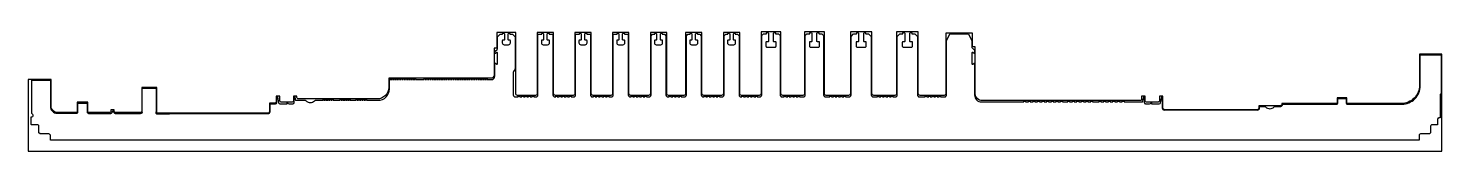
# Model space of a CAD drawing. Header units: metres. Extents: x -2040 to 4104, y 0 to 520.
import ezdxf

# ---------------------------------------------------------------- set-up
doc = ezdxf.new("R2010")
doc.units = ezdxf.units.M

msp = doc.modelspace()

# ---------------------------------------------------------------- linework, layer by layer
for points in [[(-2040, 0), (4104, 0), (4104, 423), (4008, 423), (4008, 288, -0.414214), (3928, 208), (3697, 208, -0.414214), (3691, 214), (3691, 233), (3650, 233), (3650, 214, -0.414214), (3644, 208), (3409, 208), (3409, 204, -0.414214), (3403, 198), (3309, 198), (3309, 188.5, -0.414214), (3301, 180.5), (2900, 180.5, -0.414214), (2892, 188.5), (2892, 240.5), (2877, 240.5), (2877, 220, -0.414214), (2871, 214), (2820.5, 214, -0.414214), (2814.5, 220), (2814.5, 240.5), (2799.5, 240.5), (2799.5, 226.5, -0.414214), (2793.5, 220.5), (2106.5, 220.5, -0.414214), (2076.5, 250.5), (2076.5, 455), (2070.5, 455, -0.414214), (2064.5, 461), (2064.5, 515), (1948.5, 515), (1948.5, 251, -0.414214), (1940.5, 243), (1836.5, 243, -0.414214), (1828.5, 251), (1828.5, 520.5), (1734.5, 520.5), (1734.5, 251, -0.414214), (1726.5, 243), (1635.5, 243, -0.414214), (1627.5, 251), (1627.5, 520.5), (1533.5, 520.5), (1533.5, 251, -0.414214), (1525.5, 243), (1428.5, 243, -0.414214), (1420.5, 251), (1420.5, 520.5), (1334.5, 520.5), (1334.5, 251, -0.414214), (1326.5, 243), (1239.5, 243, -0.414214), (1231.5, 251), (1231.5, 520.5), (1145.5, 520.5), (1145.5, 251, -0.414214), (1137.5, 243), (1060.5, 243, -0.414214), (1052.5, 251), (1052.5, 518), (981.5, 518), (981.5, 251, -0.414214), (973.5, 243), (896.5, 243, -0.414214), (888.5, 251), (888.5, 518), (817.5, 518), (817.5, 251, -0.414214), (809.5, 243), (743, 243, -0.414214), (735, 251), (735, 518), (664, 518), (664, 251, -0.414214), (656, 243), (579, 243, -0.414214), (571, 251), (571, 518), (500, 518), (500, 251, -0.414214), (492, 243), (415, 243, -0.414214), (407, 251), (407, 518), (336, 518), (336, 251, -0.414214), (328, 243), (251.5, 243, -0.414214), (243.5, 251), (243.5, 518), (172.5, 518), (172.5, 251, -0.414214), (164.5, 243), (87, 243, -0.414214), (79, 251), (79, 518), (-3, 518), (-3, 455, -0.414214), (-9, 449), (-15, 449), (-15, 333, -0.414214), (-30, 318), (-473, 318), (-473, 278, -0.414214), (-523, 228), (-866, 228, -0.414214), (-872, 234), (-872, 240.5), (-887, 240.5), (-887, 220, -0.414214), (-893, 214), (-941, 214, -0.414214), (-947, 220), (-947, 240.5), (-962, 240.5), (-962, 216, -0.414214), (-968, 210), (-992, 210), (-992, 173.5, -0.414214), (-1000, 165.5), (-1475, 165.5, -0.414214), (-1481, 171.5), (-1481, 278), (-1547, 278), (-1547, 174, -0.414214), (-1553, 168), (-1660, 168, -0.414214), (-1666, 174), (-1666, 180.5), (-1681, 180.5), (-1681, 174, -0.414214), (-1687, 168), (-1775, 168, -0.414214), (-1781, 174), (-1781, 213), (-1827, 213), (-1827, 174, -0.414214), (-1833, 168), (-1911, 168, -0.414214), (-1941, 198), (-1941, 313), (-2040, 313), (-2040, 0)], [(-1944, 47.5), (-1944, 69, 0.414214), (-1950, 75), (-1989, 75), (-1994, 80), (-1994, 109, 0.414214), (-2000, 115), (-2025.9, 115), (-2026.9, 116), (-2026.9, 150), (-2024, 150, 0.668179), (-2019.8, 160.2), (-2024, 164.5), (-2024, 310), (-1944, 310), (-1944, 195, 0.414214), (-1914, 165), (-1830, 165, 0.414214), (-1824, 171), (-1824, 210), (-1784, 210), (-1784, 170.8, 0.414214), (-1778, 164.8), (-1681.8, 164.8, 0.267949), (-1676.6, 167.8), (-1671, 177.5), (-1669, 177.5), (-1669, 170.8, 0.414214), (-1663, 164.8), (-1551.6, 164.8, 0.747757), (-1545.5, 174.5), (-1545.5, 273, -0.414214), (-1543.5, 275), (-1486, 275, -0.414214), (-1484, 273), (-1484, 172.5, 0.645751), (-1479.5, 162.5), (-1428.7, 162.5, 0.231228), (-1424, 164.8), (-1002, 164.8), (-997.9, 164.4, 0.446554), (-989, 172.3), (-989, 206.8), (-965, 206.8, 0.414214), (-959, 212.8), (-959, 236.5, -0.900404), (-957, 236.7), (-951.7, 211.5, 0.354119), (-945.8, 206.8), (-914.6, 206.8, 0.414214), (-914, 207.4), (-914, 211), (-912, 211, 0.328747), (-906.3, 206.8), (-890, 206.8, 0.414214), (-884, 212.8), (-884, 236.5, -0.900404), (-882, 236.7), (-879.9, 226.5, 0.354119), (-874, 221.8), (-836.8, 221.8, -0.209629), (-832.4, 219.8, 0.438529), (-795.6, 219.8, -0.209629), (-791.2, 221.8), (-759.1, 221.8, 0.414214), (-758.5, 222.4), (-758.5, 224.8), (-755, 224.8), (-755, 222.4, 0.414214), (-754.4, 221.8), (-749.1, 221.8, 0.414214), (-748.5, 222.4), (-748.5, 224.8), (-745, 224.8), (-745, 222.4, 0.414214), (-744.4, 221.8), (-739.1, 221.8, 0.414214), (-738.5, 222.4), (-738.5, 224.8), (-735, 224.8), (-735, 222.4, 0.414214), (-734.4, 221.8), (-729.1, 221.8, 0.414214), (-728.5, 222.4), (-728.5, 224.8), (-725, 224.8), (-725, 222.4, 0.414214), (-724.4, 221.8), (-719.1, 221.8, 0.414214), (-718.5, 222.4), (-718.5, 224.8), (-715, 224.8), (-715, 222.4, 0.414214), (-714.4, 221.8), (-684.6, 221.8, 0.414214), (-684, 222.4), (-684, 224.8), (-680.5, 224.8), (-680.5, 222.4, 0.414214), (-679.9, 221.8), (-674.6, 221.8, 0.414214), (-674, 222.4), (-674, 224.8), (-670.5, 224.8), (-670.5, 222.4, 0.414214), (-669.9, 221.8), (-664.6, 221.8, 0.414214), (-664, 222.4), (-664, 224.8), (-660.5, 224.8), (-660.5, 222.4, 0.414214), (-659.9, 221.8), (-654.6, 221.8, 0.414214), (-654, 222.4), (-654, 224.8), (-650.5, 224.8), (-650.5, 222.4, 0.414214), (-649.9, 221.8), (-644.6, 221.8, 0.414214), (-644, 222.4), (-644, 224.8), (-640.5, 224.8), (-640.5, 222.4, 0.414214), (-639.9, 221.8), (-614.6, 221.8, 0.414214), (-614, 222.4), (-614, 224.8), (-610.5, 224.8), (-610.5, 222.4, 0.414214), (-609.9, 221.8), (-604.6, 221.8, 0.414214), (-604, 222.4), (-604, 224.8), (-600.5, 224.8), (-600.5, 222.4, 0.414214), (-599.9, 221.8), (-594.6, 221.8, 0.414214), (-594, 222.4), (-594, 224.8), (-590.5, 224.8), (-590.5, 222.4, 0.414214), (-589.9, 221.8), (-584.6, 221.8, 0.414214), (-584, 222.4), (-584, 224.8), (-580.5, 224.8), (-580.5, 222.4, 0.414214), (-579.9, 221.8), (-574.6, 221.8, 0.414214), (-574, 222.4), (-574, 224.8), (-570.5, 224.8), (-570.5, 222.4, 0.414214), (-569.9, 221.8), (-520, 221.8, 0.414214), (-470, 271.8), (-470, 315), (-466.4, 315), (-466.4, 312.6, 0.414214), (-465.8, 312), (-460.6, 312, 0.414214), (-460, 312.6), (-460, 315), (-456.5, 315), (-456.5, 312.6, 0.414214), (-455.9, 312), (-450.6, 312, 0.414214), (-450, 312.6), (-450, 315), (-446.5, 315), (-446.5, 312.6, 0.414214), (-445.9, 312), (-440.6, 312, 0.414214), (-440, 312.6), (-440, 315), (-436.5, 315), (-436.5, 312.6, 0.414214), (-435.9, 312), (-430.6, 312, 0.414214), (-430, 312.6), (-430, 315), (-426.5, 315), (-426.5, 312.6, 0.414214), (-425.9, 312), (-420.6, 312, 0.414214), (-420, 312.6), (-420, 315), (-416.5, 315), (-416.5, 312.6, 0.414214), (-415.9, 312), (-410.6, 312, 0.414214), (-410, 312.6), (-410, 315), (-406.5, 315), (-406.5, 312.6, 0.414214), (-405.9, 312), (-400.6, 312, 0.414214), (-400, 312.6), (-400, 315), (-396.5, 315), (-396.5, 312.6, 0.414214), (-395.9, 312), (-390.6, 312, 0.414214), (-390, 312.6), (-390, 315), (-386.5, 315), (-386.5, 312.6, 0.414214), (-385.9, 312), (-380.6, 312, 0.414214), (-380, 312.6), (-380, 315), (-376.5, 315), (-376.5, 312.6, 0.414214), (-375.9, 312), (-370.6, 312, 0.414214), (-370, 312.6), (-370, 315), (-366.5, 315), (-366.5, 312.6, 0.414214), (-365.9, 312), (-360.6, 312, 0.414214), (-360, 312.6), (-360, 315), (-356.5, 315), (-356.5, 312.6, 0.414214), (-355.9, 312), (-319.1, 312, 0.414214), (-318.5, 312.6), (-318.5, 315), (-315, 315), (-315, 312.6, 0.414214), (-314.4, 312), (-309.1, 312, 0.414214), (-308.5, 312.6), (-308.5, 315), (-305, 315), (-305, 312.6, 0.414214), (-304.4, 312), (-299.1, 312, 0.414214), (-298.5, 312.6), (-298.5, 315), (-295, 315), (-295, 312.6, 0.414214), (-294.4, 312), (-289.1, 312, 0.414214), (-288.5, 312.6), (-288.5, 315), (-285, 315), (-285, 312.6, 0.414214), (-284.4, 312), (-279.1, 312, 0.414214), (-278.5, 312.6), (-278.5, 315), (-275, 315), (-275, 312.6, 0.414214), (-274.4, 312), (-269.1, 312, 0.414214), (-268.5, 312.6), (-268.5, 315), (-265, 315), (-265, 312.6, 0.414214), (-264.4, 312), (-259.1, 312, 0.414214), (-258.5, 312.6), (-258.5, 315), (-255, 315), (-255, 312.6, 0.414214), (-254.4, 312), (-249.1, 312, 0.414214), (-248.5, 312.6), (-248.5, 315), (-245, 315), (-245, 312.6, 0.414214), (-244.4, 312), (-239.1, 312, 0.414214), (-238.5, 312.6), (-238.5, 315), (-235, 315), (-235, 312.6, 0.414214), (-234.4, 312), (-229.1, 312, 0.414214), (-228.5, 312.6), (-228.5, 315), (-225, 315), (-225, 312.6, 0.414214), (-224.4, 312), (-219.1, 312, 0.414214), (-218.5, 312.6), (-218.5, 315), (-215, 315), (-215, 312.6, 0.414214), (-214.4, 312), (-209.1, 312, 0.414214), (-208.5, 312.6), (-208.5, 315), (-205, 315), (-205, 312.6, 0.414214), (-204.4, 312), (-199.1, 312, 0.414214), (-198.5, 312.6), (-198.5, 315), (-195, 315), (-195, 312.6, 0.414214), (-194.4, 312), (-189.1, 312, 0.414214), (-188.5, 312.6), (-188.5, 315), (-185, 315), (-185, 312.6, 0.414214), (-184.4, 312), (-179.1, 312, 0.414214), (-178.5, 312.6), (-178.5, 315), (-175, 315), (-175, 312.6, 0.414214), (-174.4, 312), (-169.1, 312, 0.414214), (-168.5, 312.6), (-168.5, 315), (-165, 315), (-165, 312.6, 0.414214), (-164.4, 312), (-159.1, 312, 0.414214), (-158.5, 312.6), (-158.5, 315), (-155, 315), (-155, 312.6, 0.414214), (-154.4, 312), (-149.1, 312, 0.414214), (-148.5, 312.6), (-148.5, 315), (-145, 315), (-145, 312.6, 0.414214), (-144.4, 312), (-139.1, 312, 0.414214), (-138.5, 312.6), (-138.5, 315), (-135, 315), (-135, 312.6, 0.414214), (-134.4, 312), (-129.1, 312, 0.414214), (-128.5, 312.6), (-128.5, 315), (-125, 315), (-125, 312.6, 0.414214), (-124.4, 312), (-119.1, 312, 0.414214), (-118.5, 312.6), (-118.5, 315), (-115, 315), (-115, 312.6, 0.414214), (-114.4, 312), (-109.1, 312, 0.414214), (-108.5, 312.6), (-108.5, 315), (-105, 315), (-105, 312.6, 0.414214), (-104.4, 312), (-99.1, 312, 0.414214), (-98.5, 312.6), (-98.5, 315), (-95, 315), (-95, 312.6, 0.414214), (-94.4, 312), (-89.1, 312, 0.414214), (-88.5, 312.6), (-88.5, 315), (-85, 315), (-85, 312.6, 0.414214), (-84.4, 312), (-79.1, 312, 0.414214), (-78.5, 312.6), (-78.5, 315), (-75, 315), (-75, 312.6, 0.414214), (-74.4, 312), (-69.1, 312, 0.414214), (-68.5, 312.6), (-68.5, 315), (-65, 315), (-65, 312.6, 0.414214), (-64.4, 312), (-59.1, 312, 0.414214), (-58.5, 312.6), (-58.5, 315), (-55, 315), (-55, 312.6, 0.414214), (-54.4, 312), (-49.1, 312, 0.414214), (-48.5, 312.6), (-48.5, 315), (-45, 315), (-45, 312.6, 0.414214), (-44.4, 312), (-27, 312, 0.414214), (-12, 327), (-12, 382.3, -0.589045), (-9.7, 383.5), (-3.8, 379.9, 0.589045), (0, 382), (0, 428, 0.589045), (-3.8, 430.2), (-9.7, 426.5, -0.589045), (-12, 427.8), (-12, 431.5, -0.198912), (-10.2, 435.8), (-1.8, 444.2, 0.198912), (0, 448.5), (0, 498.9), (11, 509.9), (21, 509.9, 0.414214), (22, 510.9), (22, 513.5), (23.5, 515), (27, 515), (30, 512), (30, 485.7), (28.3, 484), (21.9, 484, 0.414214), (20.4, 482.5), (20.4, 472.5, 0.414214), (28.4, 464.5), (47.6, 464.5, 0.414214), (55.6, 472.5), (55.6, 482.5, 0.414214), (54.1, 484), (47.7, 484), (46, 485.7), (46, 512), (49, 515), (52.4, 515), (53.9, 513.5), (53.9, 510.9, 0.414214), (54.9, 509.9), (65, 509.9), (76, 498.9), (76, 359.5, -0.185806), (74.4, 355.4, 0.185806), (68, 338.7), (68, 245, 0.414214), (76, 237), (89.4, 237, 0.414214), (90, 237.6), (90, 240), (97, 240), (97, 237.6, 0.414214), (97.6, 237), (104.4, 237, 0.414214), (105, 237.6), (105, 240), (112, 240), (112, 237.6, 0.414214), (112.6, 237), (119.4, 237, 0.414214), (120, 237.6), (120, 240), (127, 240), (127, 237.6, 0.414214), (127.6, 237), (134.4, 237, 0.414214), (135, 237.6), (135, 240), (142, 240), (142, 237.6, 0.414214), (142.6, 237), (149.4, 237, 0.414214), (150, 237.6), (150, 240), (157, 240), (157, 237.6, 0.414214), (157.6, 237), (167.5, 237, 0.414214), (175.5, 245), (175.5, 506.9), (178.5, 509.9), (181, 509.9), (191, 509.9, 0.414214), (192, 510.9), (192, 513.5), (193.5, 515), (197, 515), (200, 512), (200, 485.7), (198.3, 484), (191.9, 484, 0.414214), (190.4, 482.5), (190.4, 472.5, 0.414214), (198.4, 464.5), (217.6, 464.5, 0.414214), (225.6, 472.5), (225.6, 482.5, 0.414214), (224.1, 484), (217.7, 484), (216, 485.7), (216, 512), (219, 515), (222.4, 515), (223.9, 513.5), (223.9, 510.9, 0.414214), (224.9, 509.9), (235, 509.9), (237.5, 509.9), (240.5, 506.9), (240.5, 245, 0.414214), (248.5, 237), (251.9, 237, 0.414214), (252.5, 237.6), (252.5, 240), (259.5, 240), (259.5, 237.6, 0.414214), (260.1, 237), (266.9, 237, 0.414214), (267.5, 237.6), (267.5, 240), (274.5, 240), (274.5, 237.6, 0.414214), (275.1, 237), (281.9, 237, 0.414214), (282.5, 237.6), (282.5, 240), (289.5, 240), (289.5, 237.6, 0.414214), (290.1, 237), (296.9, 237, 0.414214), (297.5, 237.6), (297.5, 240), (304.5, 240), (304.5, 237.6, 0.414214), (305.1, 237), (311.9, 237, 0.414214), (312.5, 237.6), (312.5, 240), (319.5, 240), (319.5, 237.6, 0.414214), (320.1, 237), (331, 237, 0.414214), (339, 245), (339, 506.9), (342, 509.9), (344.5, 509.9), (354.4, 509.9, 0.414214), (355.4, 510.9), (355.4, 513.5), (356.9, 515), (360.5, 515), (363.5, 512), (363.5, 485.7), (361.8, 484), (355.4, 484, 0.414214), (353.9, 482.5), (353.9, 472.5, 0.414214), (361.9, 464.5), (381.1, 464.5, 0.414214), (389.1, 472.5), (389.1, 482.5, 0.414214), (387.6, 484), (381.2, 484), (379.5, 485.7), (379.5, 512), (382.5, 515), (385.9, 515), (387.4, 513.5), (387.4, 510.9, 0.414214), (388.4, 509.9), (398.5, 509.9), (401, 509.9), (404, 506.9), (404, 245, 0.414214), (412, 237), (415.9, 237, 0.414214), (416.5, 237.6), (416.5, 240), (423.5, 240), (423.5, 237.6, 0.414214), (424.1, 237), (430.9, 237, 0.414214), (431.5, 237.6), (431.5, 240), (438.5, 240), (438.5, 237.6, 0.414214), (439.1, 237), (445.9, 237, 0.414214), (446.5, 237.6), (446.5, 240), (453.5, 240), (453.5, 237.6, 0.414214), (454.1, 237), (460.9, 237, 0.414214), (461.5, 237.6), (461.5, 240), (468.5, 240), (468.5, 237.6, 0.414214), (469.1, 237), (475.9, 237, 0.414214), (476.5, 237.6), (476.5, 240), (483.5, 240), (483.5, 237.6, 0.414214), (484.1, 237), (495, 237, 0.414214), (503, 245), (503, 506.9), (506, 509.9), (508.5, 509.9), (518.4, 509.9, 0.414214), (519.4, 510.9), (519.4, 513.5), (520.9, 515), (524.5, 515), (527.5, 512), (527.5, 485.7), (525.8, 484), (519.4, 484, 0.414214), (517.9, 482.5), (517.9, 472.5, 0.414214), (525.9, 464.5), (545.1, 464.5, 0.414214), (553.1, 472.5), (553.1, 482.5, 0.414214), (551.6, 484), (545.2, 484), (543.5, 485.7), (543.5, 512), (546.5, 515), (549.9, 515), (551.4, 513.5), (551.4, 510.9, 0.414214), (552.4, 509.9), (562.5, 509.9), (565, 509.9), (568, 506.9), (568, 245, 0.414214), (576, 237), (579.9, 237, 0.414214), (580.5, 237.6), (580.5, 240), (587.5, 240), (587.5, 237.6, 0.414214), (588.1, 237), (594.9, 237, 0.414214), (595.5, 237.6), (595.5, 240), (602.5, 240), (602.5, 237.6, 0.414214), (603.1, 237), (609.9, 237, 0.414214), (610.5, 237.6), (610.5, 240), (617.5, 240), (617.5, 237.6, 0.414214), (618.1, 237), (624.9, 237, 0.414214), (625.5, 237.6), (625.5, 240), (632.5, 240), (632.5, 237.6, 0.414214), (633.1, 237), (639.9, 237, 0.414214), (640.5, 237.6), (640.5, 240), (647.5, 240), (647.5, 237.6, 0.414214), (648.1, 237), (659, 237, 0.414214), (667, 245), (667, 502.9), (674, 509.9), (682.4, 509.9, 0.414214), (683.4, 510.9), (683.4, 513.5), (684.9, 515), (688.5, 515), (691.5, 512), (691.5, 485.7), (689.8, 484), (683.4, 484, 0.414214), (681.9, 482.5), (681.9, 472.5, 0.414214), (689.9, 464.5), (709.1, 464.5, 0.414214), (717.1, 472.5), (717.1, 482.5, 0.414214), (715.6, 484), (709.2, 484), (707.5, 485.7), (707.5, 512), (710.5, 515), (713.9, 515), (715.4, 513.5), (715.4, 510.9, 0.414214), (716.4, 509.9), (725, 509.9), (732, 502.9), (732, 245, 0.414214), (740, 237), (745.9, 237, 0.414214), (746.5, 237.6), (746.5, 240), (753.5, 240), (753.5, 237.6, 0.414214), (754.1, 237), (760.9, 237, 0.414214), (761.5, 237.6), (761.5, 240), (768.5, 240), (768.5, 237.6, 0.414214), (769.1, 237), (775.9, 237, 0.414214), (776.5, 237.6), (776.5, 240), (783.5, 240), (783.5, 237.6, 0.414214), (784.1, 237), (790.9, 237, 0.414214), (791.5, 237.6), (791.5, 240), (798.5, 240), (798.5, 237.6, 0.414214), (799.1, 237), (812.5, 237, 0.414214), (820.5, 245), (820.5, 502.9), (827.5, 509.9), (835.9, 509.9, 0.414214), (836.9, 510.9), (836.9, 513.5), (838.4, 515), (842, 515), (845, 512), (845, 485.7), (843.2, 484), (836.9, 484, 0.414214), (835.4, 482.5), (835.4, 472.5, 0.414214), (843.4, 464.5), (862.5, 464.5, 0.414214), (870.5, 472.5), (870.5, 482.5, 0.414214), (869, 484), (862.7, 484), (861, 485.7), (861, 512), (864, 515), (867.4, 515), (868.9, 513.5), (868.9, 510.9, 0.414214), (869.9, 509.9), (878.5, 509.9), (885.5, 502.9), (885.5, 245, 0.414214), (893.5, 237), (897.4, 237, 0.414214), (898, 237.6), (898, 240), (905, 240), (905, 237.6, 0.414214), (905.6, 237), (912.4, 237, 0.414214), (913, 237.6), (913, 240), (920, 240), (920, 237.6, 0.414214), (920.6, 237), (927.4, 237, 0.414214), (928, 237.6), (928, 240), (935, 240), (935, 237.6, 0.414214), (935.6, 237), (942.4, 237, 0.414214), (943, 237.6), (943, 240), (950, 240), (950, 237.6, 0.414214), (950.6, 237), (957.4, 237, 0.414214), (958, 237.6), (958, 240), (965, 240), (965, 237.6, 0.414214), (965.6, 237), (976.5, 237, 0.414214), (984.5, 245), (984.5, 502.9), (991.5, 509.9), (999.9, 509.9, 0.414214), (1000.9, 510.9), (1000.9, 513.5), (1002.4, 515), (1005.9, 515), (1008.9, 512), (1008.9, 485.7), (1007.2, 484), (1000.9, 484, 0.414214), (999.4, 482.5), (999.4, 472.5, 0.414214), (1007.4, 464.5), (1026.5, 464.5, 0.414214), (1034.5, 472.5), (1034.5, 482.5, 0.414214), (1033, 484), (1026.7, 484), (1025, 485.7), (1025, 512), (1028, 515), (1031.4, 515), (1032.9, 513.5), (1032.9, 510.9, 0.414214), (1033.9, 509.9), (1042.4, 509.9), (1049.4, 502.9), (1049.4, 245, 0.414214), (1057.4, 237), (1061.4, 237, 0.414214), (1062, 237.6), (1062, 240), (1069, 240), (1069, 237.6, 0.414214), (1069.6, 237), (1076.4, 237, 0.414214), (1077, 237.6), (1077, 240), (1084, 240), (1084, 237.6, 0.414214), (1084.6, 237), (1091.4, 237, 0.414214), (1092, 237.6), (1092, 240), (1099, 240), (1099, 237.6, 0.414214), (1099.6, 237), (1106.4, 237, 0.414214), (1107, 237.6), (1107, 240), (1114, 240), (1114, 237.6, 0.414214), (1114.6, 237), (1121.4, 237, 0.414214), (1122, 237.6), (1122, 240), (1129, 240), (1129, 237.6, 0.414214), (1129.6, 237), (1140.5, 237, 0.414214), (1148.5, 245), (1148.5, 504.5), (1155.9, 511.9), (1167.4, 511.9, 0.414214), (1168.9, 513.4), (1168.9, 516), (1170.4, 517.5), (1174.9, 517.5), (1177.4, 515), (1177.4, 478.7), (1175.7, 477), (1168.4, 477, 0.414214), (1166.4, 475), (1166.4, 458.5, 0.414214), (1171.4, 453.5), (1205.5, 453.5, 0.414214), (1210.5, 458.5), (1210.5, 475, 0.414214), (1208.5, 477), (1201.2, 477), (1199.5, 478.7), (1199.5, 515.5), (1201.5, 517.5), (1206.4, 517.5), (1207.9, 516), (1207.9, 513.4, 0.414214), (1209.4, 511.9), (1221, 511.9), (1228.4, 504.5), (1228.4, 245, 0.414214), (1236.4, 237), (1245.4, 237, 0.414214), (1246, 237.6), (1246, 240), (1253, 240), (1253, 237.6, 0.414214), (1253.6, 237), (1260.4, 237, 0.414214), (1261, 237.6), (1261, 240), (1268, 240), (1268, 237.6, 0.414214), (1268.6, 237), (1275.4, 237, 0.414214), (1276, 237.6), (1276, 240), (1283, 240), (1283, 237.6, 0.414214), (1283.6, 237), (1290.4, 237, 0.414214), (1291, 237.6), (1291, 240), (1298, 240), (1298, 237.6, 0.414214), (1298.6, 237), (1305.4, 237, 0.414214), (1306, 237.6), (1306, 240), (1313, 240), (1313, 237.6, 0.414214), (1313.6, 237), (1329.4, 237, 0.414214), (1337.4, 245), (1337.4, 504.5), (1344.8, 511.9), (1356.4, 511.9, 0.414214), (1357.9, 513.4), (1357.9, 516), (1359.4, 517.5), (1363.9, 517.5), (1366.4, 515), (1366.4, 478.7), (1364.7, 477), (1357.3, 477, 0.414214), (1355.3, 475), (1355.3, 458.5, 0.414214), (1360.3, 453.5), (1394.5, 453.5, 0.414214), (1399.5, 458.5), (1399.5, 475, 0.414214), (1397.5, 477), (1390.1, 477), (1388.4, 478.7), (1388.4, 515.5), (1390.4, 517.5), (1395.4, 517.5), (1396.9, 516), (1396.9, 513.4, 0.414214), (1398.4, 511.9), (1410, 511.9), (1417.4, 504.5), (1417.4, 245, 0.414214), (1425.4, 237), (1444.3, 237, 0.414214), (1444.9, 237.6), (1444.9, 240), (1451.9, 240), (1451.9, 237.6, 0.414214), (1452.5, 237), (1459.3, 237, 0.414214), (1459.9, 237.6), (1459.9, 240), (1466.9, 240), (1466.9, 237.6, 0.414214), (1467.5, 237), (1474.3, 237, 0.414214), (1474.9, 237.6), (1474.9, 240), (1481.9, 240), (1481.9, 237.6, 0.414214), (1482.5, 237), (1489.3, 237, 0.414214), (1489.9, 237.6), (1489.9, 240), (1496.9, 240), (1496.9, 237.6, 0.414214), (1497.5, 237), (1504.3, 237, 0.414214), (1504.9, 237.6), (1504.9, 240), (1511.9, 240), (1511.9, 237.6, 0.414214), (1512.5, 237), (1528.4, 237, 0.414214), (1536.4, 245), (1536.4, 500.5), (1547.8, 511.9), (1559.4, 511.9, 0.414214), (1560.9, 513.4), (1560.9, 516), (1562.4, 517.5), (1566.9, 517.5), (1569.4, 515), (1569.4, 478.7), (1567.7, 477), (1560.3, 477, 0.414214), (1558.3, 475), (1558.3, 458.5, 0.414214), (1563.3, 453.5), (1597.5, 453.5, 0.414214), (1602.5, 458.5), (1602.5, 475, 0.414214), (1600.5, 477), (1593.1, 477), (1591.4, 478.7), (1591.4, 515.5), (1593.4, 517.5), (1598.3, 517.5), (1599.8, 516), (1599.8, 513.4, 0.414214), (1601.3, 511.9), (1613, 511.9), (1624.4, 500.5), (1624.4, 245, 0.414214), (1632.4, 237), (1650.3, 237, 0.414214), (1650.9, 237.6), (1650.9, 240), (1657.9, 240), (1657.9, 237.6, 0.414214), (1658.5, 237), (1665.3, 237, 0.414214), (1665.9, 237.6), (1665.9, 240), (1672.9, 240), (1672.9, 237.6, 0.414214), (1673.5, 237), (1680.3, 237, 0.414214), (1680.9, 237.6), (1680.9, 240), (1687.9, 240), (1687.9, 237.6, 0.414214), (1688.5, 237), (1695.3, 237, 0.414214), (1695.9, 237.6), (1695.9, 240), (1702.9, 240), (1702.9, 237.6, 0.414214), (1703.5, 237), (1710.3, 237, 0.414214), (1710.9, 237.6), (1710.9, 240), (1717.9, 240), (1717.9, 237.6, 0.414214), (1718.5, 237), (1729.4, 237, 0.414214), (1737.4, 245), (1737.4, 500.9), (1748.4, 511.9), (1760.4, 511.9, 0.414214), (1761.9, 513.4), (1761.9, 516), (1763.4, 517.5), (1767.9, 517.5), (1770.4, 515), (1770.4, 478.7), (1768.7, 477), (1761.3, 477, 0.414214), (1759.3, 475), (1759.3, 458.5, 0.414214), (1764.3, 453.5), (1798.5, 453.5, 0.414214), (1803.5, 458.5), (1803.5, 475, 0.414214), (1801.5, 477), (1794.1, 477), (1792.4, 478.7), (1792.4, 515.5), (1794.4, 517.5), (1799.3, 517.5), (1800.8, 516), (1800.8, 513.4, 0.414214), (1802.3, 511.9), (1814.4, 511.9), (1825.4, 500.9), (1825.4, 245, 0.414214), (1833.4, 237), (1858.3, 237, 0.414214), (1858.9, 237.6), (1858.9, 240), (1865.9, 240), (1865.9, 237.6, 0.414214), (1866.5, 237), (1873.3, 237, 0.414214), (1873.9, 237.6), (1873.9, 240), (1880.9, 240), (1880.9, 237.6, 0.414214), (1881.5, 237), (1888.3, 237, 0.414214), (1888.9, 237.6), (1888.9, 240), (1895.9, 240), (1895.9, 237.6, 0.414214), (1896.5, 237), (1903.3, 237, 0.414214), (1903.9, 237.6), (1903.9, 240), (1910.9, 240), (1910.9, 237.6, 0.414214), (1911.5, 237), (1918.3, 237, 0.414214), (1918.9, 237.6), (1918.9, 240), (1925.9, 240), (1925.9, 237.6, 0.414214), (1926.5, 237), (1943.4, 237, 0.414214), (1951.4, 245), (1951.4, 481), (1966.4, 512), (2046.4, 512), (2061.4, 481), (2061.4, 454.5, 0.198912), (2063.1, 450.2), (2071.6, 441.8, -0.198912), (2073.4, 437.5), (2073.4, 427.8, -0.589045), (2071.1, 426.5), (2065.2, 430.2, 0.589045), (2061.4, 428), (2061.4, 382, 0.589045), (2065.2, 379.9), (2071.1, 383.5, -0.589045), (2073.4, 382.3), (2073.4, 244.5, 0.414214), (2103.4, 214.5), (2286.8, 214.5, 0.414214), (2287.4, 215.1), (2287.4, 217.5), (2295.4, 217.5), (2295.4, 215.1, 0.414214), (2296, 214.5), (2306.8, 214.5, 0.414214), (2307.4, 215.1), (2307.4, 217.5), (2315.4, 217.5), (2315.4, 215.1, 0.414214), (2316, 214.5), (2326.8, 214.5, 0.414214), (2327.4, 215.1), (2327.4, 217.5), (2335.4, 217.5), (2335.4, 215.1, 0.414214), (2336, 214.5), (2346.8, 214.5, 0.414214), (2347.4, 215.1), (2347.4, 217.5), (2355.4, 217.5), (2355.4, 215.1, 0.414214), (2356, 214.5), (2366.8, 214.5, 0.414214), (2367.4, 215.1), (2367.4, 217.5), (2375.4, 217.5), (2375.4, 215.1, 0.414214), (2376, 214.5), (2386.8, 214.5, 0.414214), (2387.4, 215.1), (2387.4, 217.5), (2395.4, 217.5), (2395.4, 215.1, 0.414214), (2396, 214.5), (2406.8, 214.5, 0.414214), (2407.4, 215.1), (2407.4, 217.5), (2415.4, 217.5), (2415.4, 215.1, 0.414214), (2416, 214.5), (2426.8, 214.5, 0.414214), (2427.4, 215.1), (2427.4, 217.5), (2435.4, 217.5), (2435.4, 215.1, 0.414214), (2436, 214.5), (2446.8, 214.5, 0.414214), (2447.4, 215.1), (2447.4, 217.5), (2455.4, 217.5), (2455.4, 215.1, 0.414214), (2456, 214.5), (2477.8, 214.5, 0.414214), (2478.4, 215.1), (2478.4, 217.5), (2486.4, 217.5), (2486.4, 215.1, 0.414214), (2487, 214.5), (2497.8, 214.5, 0.414214), (2498.4, 215.1), (2498.4, 217.5), (2506.4, 217.5), (2506.4, 215.1, 0.414214), (2507, 214.5), (2517.8, 214.5, 0.414214), (2518.4, 215.1), (2518.4, 217.5), (2526.4, 217.5), (2526.4, 215.1, 0.414214), (2527, 214.5), (2537.8, 214.5, 0.414214), (2538.4, 215.1), (2538.4, 217.5), (2546.4, 217.5), (2546.4, 215.1, 0.414214), (2547, 214.5), (2557.8, 214.5, 0.414214), (2558.4, 215.1), (2558.4, 217.5), (2566.4, 217.5), (2566.4, 215.1, 0.414214), (2567, 214.5), (2577.8, 214.5, 0.414214), (2578.4, 215.1), (2578.4, 217.5), (2586.4, 217.5), (2586.4, 215.1, 0.414214), (2587, 214.5), (2614.3, 214.5, 0.414214), (2614.9, 215.1), (2614.9, 217.5), (2622.9, 217.5), (2622.9, 215.1, 0.414214), (2623.5, 214.5), (2634.3, 214.5, 0.414214), (2634.9, 215.1), (2634.9, 217.5), (2642.9, 217.5), (2642.9, 215.1, 0.414214), (2643.5, 214.5), (2654.3, 214.5, 0.414214), (2654.9, 215.1), (2654.9, 217.5), (2662.9, 217.5), (2662.9, 215.1, 0.414214), (2663.5, 214.5), (2674.3, 214.5, 0.414214), (2674.9, 215.1), (2674.9, 217.5), (2682.9, 217.5), (2682.9, 215.1, 0.414214), (2683.5, 214.5), (2694.3, 214.5, 0.414214), (2694.9, 215.1), (2694.9, 217.5), (2702.9, 217.5), (2702.9, 215.1, 0.414214), (2703.5, 214.5), (2714.3, 214.5, 0.414214), (2714.9, 215.1), (2714.9, 217.5), (2722.9, 217.5), (2722.9, 214.5), (2799.3, 214.5, 0.354119), (2805.2, 219.2), (2808.9, 236.7, -0.900404), (2810.9, 236.5), (2810.9, 212.8, 0.414214), (2816.9, 206.8), (2834.2, 206.8, 0.328747), (2839.9, 211), (2841.9, 211), (2841.9, 207.4, 0.414214), (2842.5, 206.8), (2875.7, 206.8, 0.354119), (2881.6, 211.5), (2886.9, 236.7, -0.900404), (2888.9, 236.5), (2888.9, 187.3, 0.446554), (2897.8, 179.3), (2901.9, 179.8), (3298.9, 179.8), (3303, 179.3, 0.446554), (3311.9, 187.3), (3311.9, 195), (3334.1, 195, -0.209629), (3338.5, 193.1, 0.438529), (3375.3, 193.1, -0.209629), (3379.7, 195), (3403.9, 195, 0.414214), (3411.9, 203), (3411.9, 205), (3646.9, 205, 0.414214), (3652.9, 211), (3652.9, 230), (3687.9, 230), (3687.9, 211, 0.414214), (3693.9, 205), (3930.9, 205, 0.414214), (4010.9, 285), (4010.9, 420), (4100.9, 420), (4100.9, 250, 0.414214), (4097.9, 247), (4097.9, 145), (4091.9, 145, 0.414214), (4085.9, 139), (4085.9, 116), (4084.9, 115), (4061.8, 115, 0.414214), (4055.8, 109), (4055.8, 80), (4050.8, 75), (4011.8, 75, 0.414214), (4005.8, 69), (4005.8, 47.5), (-1944, 47.5)]]:
    msp.add_lwpolyline(points, format="xyb")

doc.saveas('drawing.dxf')
